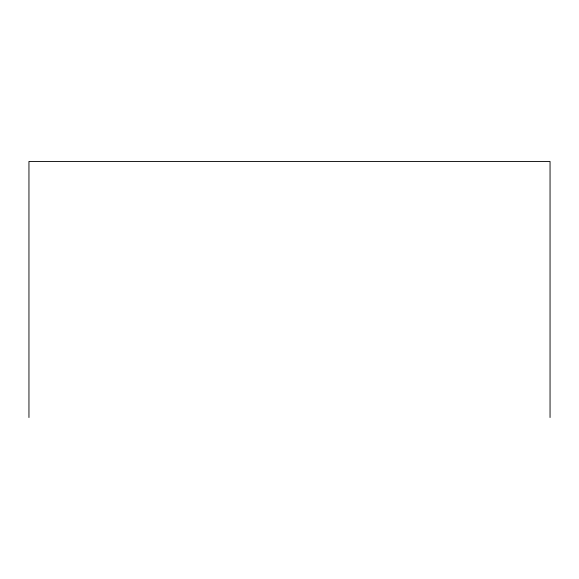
<?xml version="1.0" encoding="UTF-8"?>
<svg xmlns="http://www.w3.org/2000/svg" width="579" height="579" viewBox="0 0 579 579"><rect width="100%" height="100%" fill="white"/><g stroke="black" fill="none" stroke-linecap="round" stroke-linejoin="round"><path stroke-width="0.87" d="M550.05 417.531L550.05 161.469L28.95 161.469L28.95 417.531"/></g></svg>
